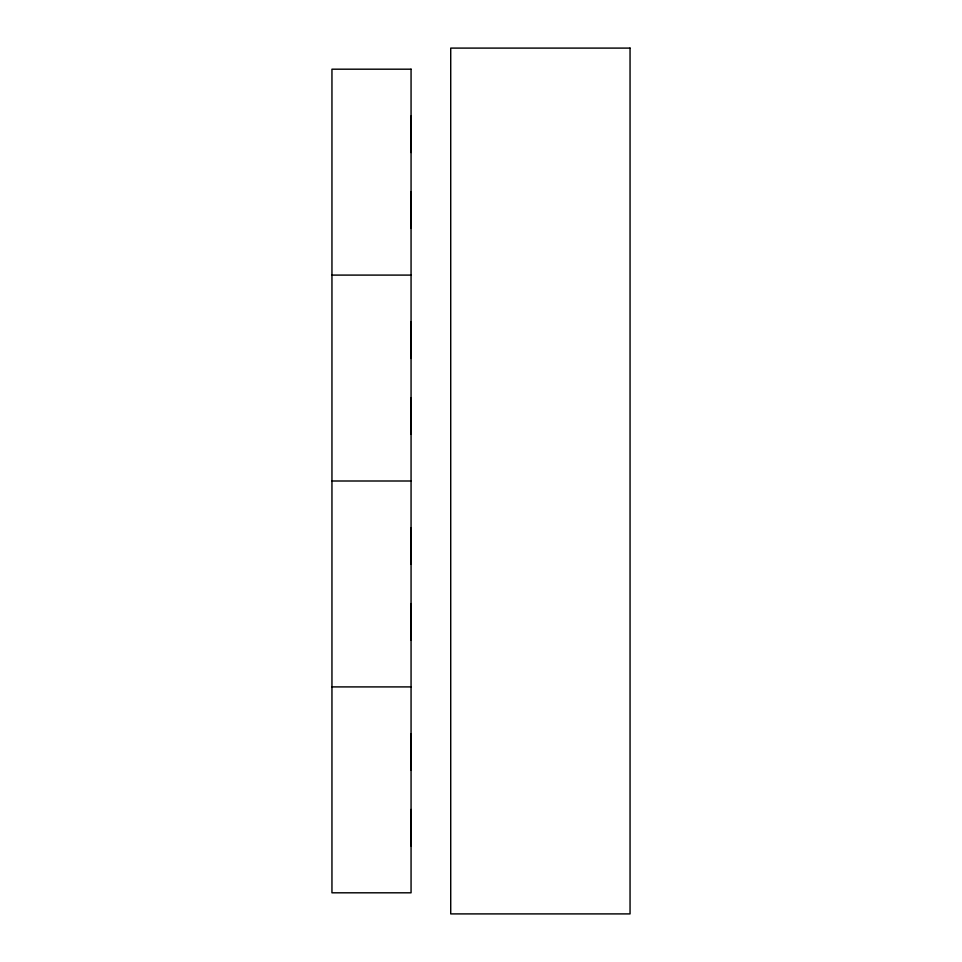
<?xml version="1.0" encoding="UTF-8"?>
<svg xmlns="http://www.w3.org/2000/svg" width="962" height="962" viewBox="0 0 962 962"><rect width="100%" height="100%" fill="white"/><g stroke="black" fill="none" stroke-linecap="round" stroke-linejoin="round"><path stroke-width="1.44" d="M411.014 354.208L411.063 321.933M411.014 152.525L411.063 140.717M411.014 148.304L411.063 116.029M411.014 564.333L411.063 552.513M411.014 560.112L411.063 527.837M411.014 358.429L411.063 346.621M411.014 770.237L411.063 758.417M411.014 766.017L411.063 733.741M331.95 275.096L411.063 275.096M331.95 481L411.063 481M331.95 686.904L411.063 686.904M411.063 203.583L411.014 191.763M411.063 409.487L411.014 397.667M411.063 615.379L411.014 603.571M411.063 821.283L411.014 809.475M411.063 228.259L411.014 195.983M411.014 401.888L411.063 434.163M411.014 607.792L411.063 640.067M411.014 813.696L411.063 845.971M630.05 48.1L450.721 48.1L450.721 913.9L630.05 913.9L630.05 48.1M411.063 69.192L331.95 69.192L331.95 892.808L411.063 892.808L411.063 69.192"/></g></svg>
